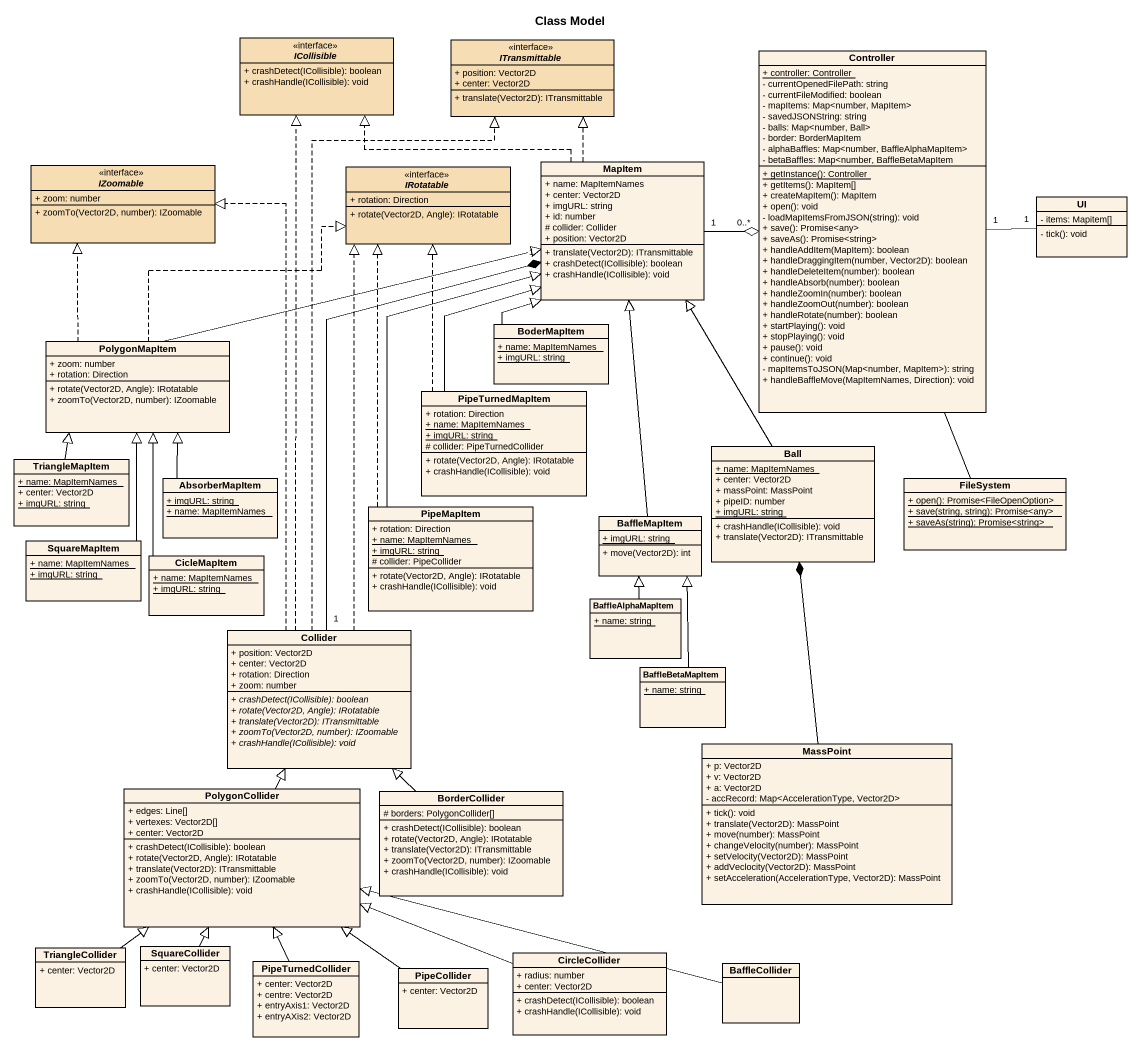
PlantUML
@startuml
title Class Model
hide circle
hide empty members
skinparam classAttributeIconSize 0
interface ICollisible #F7DDB4 {
  + crashDetect(ICollisible): boolean
  + crashHandle(ICollisible): void
}
interface ITransmittable #F7DDB4 {
  + position: Vector2D
  + center: Vector2D
  + translate(Vector2D): ITransmittable
}
class Controller {
  {static} + controller: Controller
  - currentOpenedFilePath: string
  - currentFileModified: boolean
  - mapItems: Map<number, MapItem>
  - savedJSONString: string
  - balls: Map<number, Ball>
  - border: BorderMapItem
  - alphaBaffles: Map<number, BaffleAlphaMapItem>
  - betaBaffles: Map<number, BaffleBetaMapItem
  {static} + getInstance(): Controller
  + getItems(): MapItem[]
  + createMapItem(): MapItem
  + open(): void
  - loadMapItemsFromJSON(string): void
  + save(): Promise<any>
  + saveAs(): Promise<string>
  + handleAddItem(MapItem): boolean
  + handleDraggingItem(number, Vector2D): boolean
  + handleDeleteItem(number): boolean
  + handleAbsorb(number): boolean
  + handleZoomIn(number): boolean
  + handleZoomOut(number): boolean
  + handleRotate(number): boolean
  + startPlaying(): void
  + stopPlaying(): void
  + pause(): void
  + continue(): void
  - mapItemsToJSON(Map<number, MapItem>): string
  + handleBaffleMove(MapItemNames, Direction): void
}
interface IZoomable #F7DDB4 {
  + zoom: number
  + zoomTo(Vector2D, number): IZoomable
}
interface IRotatable #F7DDB4 {
  + rotation: Direction
  + rotate(Vector2D, Angle): IRotatable
}
class MapItem {
  + name: MapItemNames
  + center: Vector2D
  + imgURL: string
  + id: number
  # collider: Collider
  + position: Vector2D
  + translate(Vector2D): ITransmittable
  + crashDetect(ICollisible): boolean
  + crashHandle(ICollisible): void
}
class UI {
  - items: Mapitem[]
  - tick(): void
}
class PolygonMapItem {
  + zoom: number
  + rotation: Direction
  + rotate(Vector2D, Angle): IRotatable
  + zoomTo(Vector2D, number): IZoomable
}
class BoderMapItem {
  {static} + name: MapItemNames
  {static} + imgURL: string
}
class PipeTurnedMapItem {
  + rotation: Direction
  {static} + name: MapItemNames
  {static} + imgURL: string
  # collider: PipeTurnedCollider
  + rotate(Vector2D, Angle): IRotatable
  + crashHandle(ICollisible): void
}
class TriangleMapItem {
  {static} + name: MapItemNames
  + center: Vector2D
  {static} + imgURL: string
}
class Ball {
  {static} + name: MapItemNames
  + center: Vector2D
  + massPoint: MassPoint
  + pipeID: number
  {static} + imgURL: string
  + crashHandle(ICollisible): void
  + translate(Vector2D): ITransmittable
}
class AbsorberMapItem {
  {static} + imgURL: string
  {static} + name: MapItemNames
}
class PipeMapItem {
  + rotation: Direction
  {static} + name: MapItemNames
  {static} + imgURL: string
  # collider: PipeCollider
  + rotate(Vector2D, Angle): IRotatable
  + crashHandle(ICollisible): void
}
class FileSystem {
  {static} + open(): Promise<FileOpenOption>
  {static} + save(string, string): Promise<any>
  {static} + saveAs(string): Promise<string>
}
class SquareMapItem {
  {static} + name: MapItemNames
  {static} + imgURL: string
}
class BaffleMapItem {
  {static} + imgURL: string
  + move(Vector2D): int
}
class CicleMapItem {
  {static} + name: MapItemNames
  {static} + imgURL: string
}
class BaffleAlphaMapItem {
  {static} + name: string
}
class Collider {
  + position: Vector2D
  + center: Vector2D
  + rotation: Direction
  + zoom: number
  {abstract} + crashDetect(ICollisible): boolean
  {abstract} + rotate(Vector2D, Angle): IRotatable
  {abstract} + translate(Vector2D): ITransmittable
  {abstract} + zoomTo(Vector2D, number): IZoomable
  {abstract} + crashHandle(ICollisible): void
}
class BaffleBetaMapItem {
  {static} + name: string
}
class MassPoint {
  + p: Vector2D
  + v: Vector2D
  + a: Vector2D
  - accRecord: Map<AccelerationType, Vector2D>
  + tick(): void
  + translate(Vector2D): MassPoint
  + move(number): MassPoint
  + changeVelocity(number): MassPoint
  + setVelocity(Vector2D): MassPoint
  + addVeclocity(Vector2D): MassPoint
  + setAcceleration(AccelerationType, Vector2D): MassPoint
}
class PolygonCollider {
  + edges: Line[]
  + vertexes: Vector2D[]
  + center: Vector2D
  + crashDetect(ICollisible): boolean
  + rotate(Vector2D, Angle): IRotatable
  + translate(Vector2D): ITransmittable
  + zoomTo(Vector2D, number): IZoomable
  + crashHandle(ICollisible): void
}
class BorderCollider {
  # borders: PolygonCollider[]
  + crashDetect(ICollisible): boolean
  + rotate(Vector2D, Angle): IRotatable
  + translate(Vector2D): ITransmittable
  + zoomTo(Vector2D, number): IZoomable
  + crashHandle(ICollisible): void
}
class TriangleCollider {
  + center: Vector2D
}
class SquareCollider {
  + center: Vector2D
}
class PipeTurnedCollider {
  + center: Vector2D
  + centre: Vector2D
  + entryAxis1: Vector2D
  + entryAXis2: Vector2D
}
class PipeCollider {
  + center: Vector2D
}
class CircleCollider {
  + radius: number
  + center: Vector2D
  + crashDetect(ICollisible): boolean
  + crashHandle(ICollisible): void
}
class BaffleCollider
Controller "1" -right- "1" UI
MapItem .left.|> ICollisible
MapItem .up.|> ITransmittable
MapItem "1" -right-o "0..*" Controller
PolygonMapItem .up.|> IZoomable
PolygonMapItem .up.|> IRotatable
PolygonMapItem -right-|> MapItem
BoderMapItem -up-|> MapItem
PipeTurnedMapItem .up.|> IRotatable
PipeTurnedMapItem -up-|> MapItem
TriangleMapItem -up-|> PolygonMapItem
Ball -up-|> MapItem
AbsorberMapItem -up-|> PolygonMapItem
PipeMapItem .up.|> IRotatable
PipeMapItem -up-|> MapItem
FileSystem -up- Controller
SquareMapItem -up-|> PolygonMapItem
BaffleMapItem -up-|> MapItem
CicleMapItem -up-|> PolygonMapItem
BaffleAlphaMapItem -up-|> BaffleMapItem
Collider .up.|> ICollisible
Collider .up.|> ITransmittable
Collider .up.|> IZoomable
Collider .up.|> IRotatable
Collider "1" -up-* "1" MapItem
BaffleBetaMapItem -up-|> BaffleMapItem
MassPoint -up-* Ball
PolygonCollider -up-|> Collider
BorderCollider -up-|> Collider
TriangleCollider -up-|> PolygonCollider
SquareCollider -up-|> PolygonCollider
PipeTurnedCollider -up-|> PolygonCollider
PipeCollider -up-|> PolygonCollider
CircleCollider -left-|> PolygonCollider
BaffleCollider -left-|> PolygonCollider
@enduml
